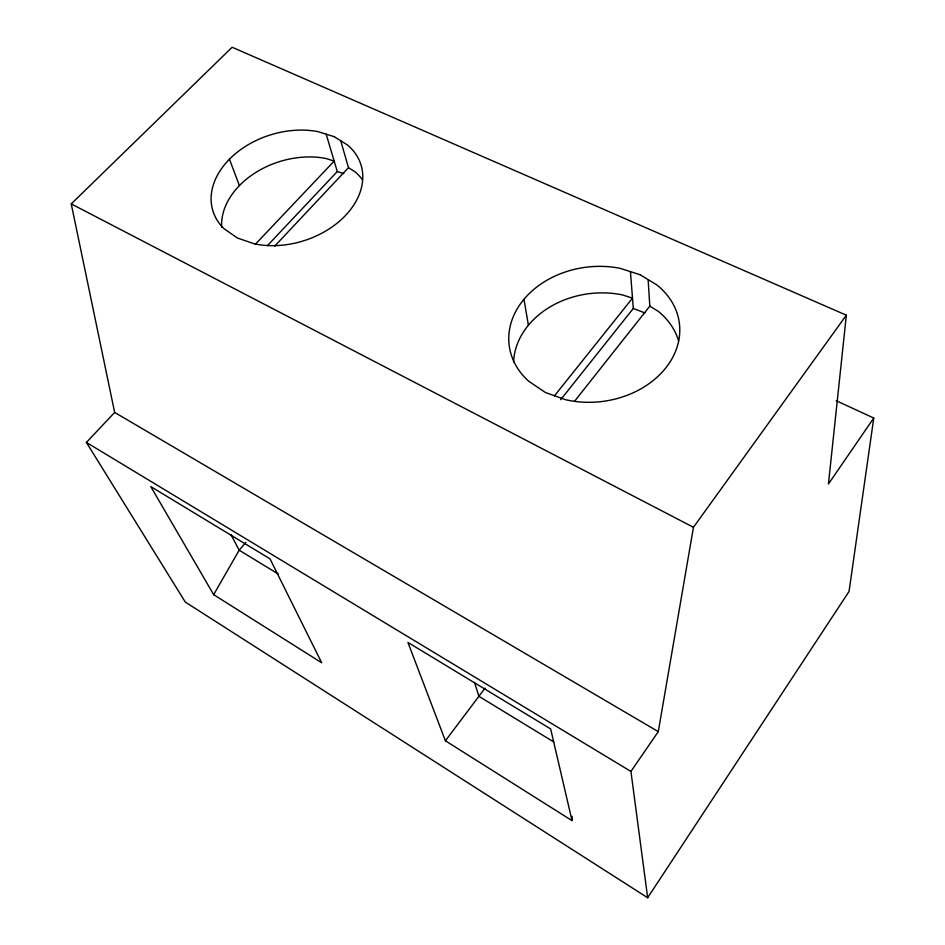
<?xml version="1.0" encoding="UTF-8"?>
<svg xmlns="http://www.w3.org/2000/svg" width="945" height="945" viewBox="0 0 945 945"><rect width="100%" height="100%" fill="white"/><g stroke="black" fill="none" stroke-linecap="round" stroke-linejoin="round"><path stroke-width="1.42" d="M572.032 820.638L550.663 728.938L407.933 642.435L445.402 740.785L572.032 820.638L572.15 816.291M114.652 412.433L86.408 442.437L185.279 602.059L647.668 897.75L630.929 771.439L658.287 731.619L114.652 412.433L71.241 203.896L232.127 47.25L846.354 315.193L828.434 484.005L873.759 418.056L836.278 400.739M873.759 418.056L849.047 591.464L647.668 897.75M658.287 731.619L693.453 527.286L846.354 315.193M213.664 594.665L150.775 486.58L269.998 558.838L321.69 662.776L213.664 594.665L239.179 550.191L245.901 542.383M485.068 688.09L445.402 740.785M574.501 401.353L649.817 306.133L648.14 279.625M560.692 399.676L633.304 308.46L630.433 271.628M554.42 395.861L632.5 298.171L622.519 294.923A83.869 66.835 -7.6 0 0 513.596 362.384M274.712 246.125L348.469 167.655L340.732 140.77M267.423 245.641L337.282 171.541L326.179 134.19M255.315 244.318L334.164 161.087L325.765 158.441A75.943 55.093 -17.4 0 0 221.662 227.261M337.282 171.541L343.803 173.608M633.304 308.46L644.844 312.901M71.241 203.896L693.453 527.286M86.408 442.437L630.929 771.439M278.22 573.993L239.179 550.191L230.97 534.598M553.735 741.931L478.902 696.323L474.532 682.479M649.817 306.133L658.381 311.413A83.869 66.835 -7.6 0 1 678.604 340.873M348.469 167.655L355.379 172.061A75.943 55.093 -17.4 0 1 362.455 179.763M229.458 159.197L239.392 185.598M523.979 299.27L528.397 325.21M334.199 136.671L317.614 131.556A77.537 55.495 -17.3 0 0 228.808 159.859A77.537 55.495 -17.3 0 0 224.024 228.666L237.36 237.986L254.264 243.81A77.537 55.495 -17.3 0 0 345.539 215.425A77.537 55.495 -17.3 0 0 347.76 145.187L334.199 136.671M640.013 274.688L620.239 268.368A85.818 67.615 -7.7 0 0 523.282 300.12A85.818 67.615 -7.7 0 0 528.645 381.189L545.395 392.494L565.701 399.735A85.818 67.615 -7.7 0 0 665.752 367.948A85.818 67.615 -7.7 0 0 656.893 284.941L640.013 274.688"/></g></svg>
